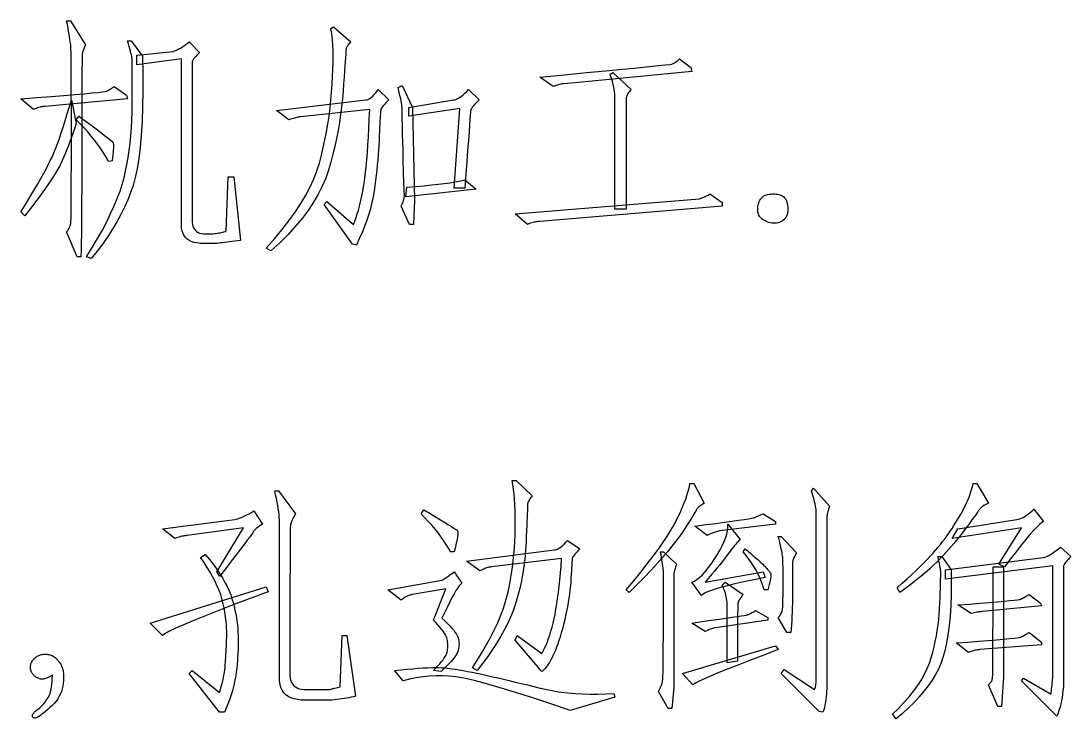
# Model space of a CAD drawing. Extents: x 0 to 420, y 0 to 297.
# Drawn here: x 263.55 to 282.97, y 102.24 to 115.15 of the extents above; entities that cross this region are included whole.
import ezdxf

# ---------------------------------------------------------------- set-up
doc = ezdxf.new("R2010")
doc.units = 0

msp = doc.modelspace()

# ---------------------------------------------------------------- linework, layer by layer
at = {"color": 7, "lineweight": 25}
for points in [[(264.473, 111.413), (264.475, 111.444), (264.476, 111.503), (264.478, 111.591), (264.479, 111.709), (264.48, 111.855), (264.481, 112.03), (264.481, 112.235), (264.482, 112.468), (264.482, 112.73), (264.482, 113.022), (264.482, 113.314), (264.482, 113.577), (264.481, 113.813), (264.481, 114.02), (264.48, 114.199), (264.479, 114.351), (264.478, 114.474), (264.476, 114.569), (264.475, 114.635), (264.473, 114.674), (264.471, 114.701), (264.467, 114.732), (264.462, 114.768), (264.456, 114.809), (264.449, 114.854), (264.44, 114.904), (264.431, 114.958), (264.42, 115.017), (264.408, 115.081), (264.394, 115.149), (264.464, 115.149), (264.746, 114.709), (264.736, 114.689), (264.726, 114.669), (264.718, 114.65), (264.71, 114.632), (264.704, 114.615), (264.698, 114.599), (264.693, 114.583), (264.689, 114.569), (264.686, 114.555), (264.684, 114.542), (264.682, 114.515), (264.681, 114.457), (264.68, 114.369), (264.678, 114.251), (264.677, 114.103), (264.677, 113.924), (264.676, 113.715), (264.676, 113.476), (264.675, 113.207), (264.675, 112.908), (264.675, 112.603), (264.675, 112.319), (264.674, 112.056), (264.672, 111.813), (264.671, 111.591), (264.669, 111.39), (264.667, 111.209), (264.664, 111.048), (264.661, 110.909), (264.658, 110.789), (264.587, 110.789), (264.394, 111.246), (264.408, 111.264), (264.42, 111.281), (264.431, 111.298), (264.44, 111.315), (264.449, 111.332), (264.456, 111.349), (264.462, 111.365), (264.467, 111.381), (264.471, 111.397)], [(268.173, 110.895), (268.085, 110.948), (268.238, 111.118), (268.378, 111.286), (268.506, 111.451), (268.623, 111.613), (268.727, 111.772), (268.82, 111.927), (268.9, 112.08), (268.969, 112.23), (269.025, 112.377), (269.07, 112.521), (269.107, 112.664), (269.141, 112.807), (269.172, 112.951), (269.201, 113.096), (269.226, 113.241), (269.248, 113.388), (269.267, 113.535), (269.284, 113.682), (269.297, 113.831), (269.307, 113.98), (269.315, 114.125), (269.32, 114.26), (269.323, 114.386), (269.324, 114.503), (269.323, 114.61), (269.319, 114.709), (269.313, 114.797), (269.304, 114.877), (269.294, 114.947), (269.281, 115.008), (269.333, 115.043), (269.65, 114.762), (269.633, 114.745), (269.618, 114.728), (269.605, 114.712), (269.594, 114.697), (269.584, 114.683), (269.576, 114.669), (269.57, 114.656), (269.566, 114.644), (269.563, 114.632), (269.562, 114.621), (269.561, 114.604), (269.56, 114.574), (269.557, 114.53), (269.554, 114.472), (269.549, 114.402), (269.543, 114.318), (269.536, 114.22), (269.528, 114.109), (269.519, 113.985), (269.509, 113.848), (269.497, 113.704), (269.482, 113.559), (269.463, 113.414), (269.44, 113.269), (269.415, 113.123), (269.386, 112.977), (269.354, 112.83), (269.318, 112.684), (269.279, 112.536), (269.237, 112.389), (269.187, 112.241), (269.124, 112.093), (269.049, 111.944), (268.961, 111.796), (268.861, 111.646), (268.749, 111.497), (268.623, 111.347), (268.486, 111.196), (268.336, 111.046)], [(265.625, 112.108), (265.579, 111.974), (265.526, 111.84), (265.466, 111.705), (265.4, 111.571), (265.326, 111.435), (265.245, 111.3), (265.157, 111.164), (265.062, 111.028), (264.96, 110.891), (264.851, 110.754), (264.763, 110.789), (264.868, 110.959), (264.965, 111.123), (265.055, 111.282), (265.136, 111.436), (265.209, 111.585), (265.275, 111.728), (265.332, 111.866), (265.382, 111.999), (265.424, 112.126), (265.458, 112.248), (265.486, 112.37), (265.511, 112.494), (265.534, 112.623), (265.553, 112.755), (265.57, 112.89), (265.583, 113.029), (265.593, 113.171), (265.601, 113.317), (265.605, 113.466), (265.607, 113.619), (265.607, 113.767), (265.607, 113.9), (265.607, 114.019), (265.607, 114.123), (265.607, 114.213), (265.607, 114.288), (265.607, 114.349), (265.607, 114.396), (265.607, 114.428), (265.607, 114.446), (265.606, 114.458), (265.603, 114.476), (265.599, 114.498), (265.593, 114.524), (265.585, 114.555), (265.575, 114.591), (265.564, 114.631), (265.551, 114.676), (265.536, 114.726), (265.519, 114.78), (265.589, 114.78), (265.8, 114.498), (265.805, 114.164), (265.805, 113.851), (265.799, 113.56), (265.789, 113.289), (265.774, 113.039), (265.754, 112.811), (265.729, 112.603), (265.699, 112.417), (265.664, 112.252)], [(265.695, 114.34), (265.695, 114.516), (266.363, 114.586), (266.388, 114.594), (266.414, 114.604), (266.441, 114.617), (266.47, 114.631), (266.499, 114.648), (266.529, 114.666), (266.561, 114.687), (266.593, 114.71), (266.627, 114.735), (266.662, 114.762), (266.855, 114.569), (266.828, 114.541), (266.804, 114.516), (266.783, 114.493), (266.765, 114.472), (266.75, 114.452), (266.737, 114.435), (266.727, 114.419), (266.72, 114.406), (266.716, 114.394), (266.714, 114.384), (266.714, 114.347), (266.714, 114.252), (266.714, 114.099), (266.714, 113.889), (266.714, 113.622), (266.714, 113.297), (266.714, 112.914), (266.714, 112.474), (266.714, 111.977), (266.714, 111.422), (266.72, 111.385), (266.728, 111.352), (266.741, 111.322), (266.757, 111.296), (266.776, 111.273), (266.799, 111.253), (266.825, 111.238), (266.855, 111.225), (266.888, 111.216), (266.925, 111.211), (267.101, 111.211), (267.129, 111.215), (267.156, 111.219), (267.182, 111.223), (267.208, 111.228), (267.233, 111.233), (267.257, 111.239), (267.281, 111.244), (267.304, 111.251), (267.326, 111.257), (267.347, 111.264), (267.382, 112.266), (267.488, 112.266), (267.611, 111.088), (267.556, 111.081), (267.503, 111.075), (267.453, 111.069), (267.406, 111.063), (267.36, 111.057), (267.318, 111.052), (267.277, 111.048), (267.24, 111.043), (267.204, 111.039), (267.171, 111.035), (266.873, 111.035), (266.809, 111.042), (266.752, 111.053), (266.701, 111.07), (266.656, 111.092), (266.618, 111.119), (266.586, 111.151), (266.56, 111.189), (266.541, 111.232), (266.528, 111.281), (266.521, 111.334), (266.521, 114.446)], [(273.148, 114.112), (273.603, 114.155), (274.01, 114.194), (274.371, 114.229), (274.685, 114.259), (274.952, 114.285), (275.172, 114.307), (275.345, 114.324), (275.471, 114.337), (275.55, 114.345), (275.583, 114.349), (275.592, 114.351), (275.603, 114.356), (275.614, 114.361), (275.628, 114.369), (275.642, 114.377), (275.657, 114.388), (275.674, 114.4), (275.692, 114.414), (275.711, 114.429), (275.732, 114.446), (275.943, 114.287), (275.96, 114.217), (273.605, 113.989), (273.59, 113.988), (273.574, 113.986), (273.556, 113.984), (273.537, 113.98), (273.517, 113.975), (273.495, 113.97), (273.472, 113.963), (273.447, 113.955), (273.421, 113.946), (273.394, 113.936)], [(274.537, 111.668), (274.537, 113.76), (274.533, 113.802), (274.527, 113.844), (274.521, 113.885), (274.514, 113.926), (274.506, 113.967), (274.497, 114.007), (274.486, 114.047), (274.475, 114.086), (274.462, 114.125), (274.449, 114.164), (274.501, 114.199), (274.835, 113.883), (274.819, 113.863), (274.804, 113.843), (274.791, 113.825), (274.779, 113.807), (274.77, 113.791), (274.762, 113.776), (274.755, 113.761), (274.751, 113.748), (274.748, 113.736), (274.748, 113.725), (274.748, 113.695), (274.748, 113.626), (274.748, 113.518), (274.748, 113.371), (274.748, 113.184), (274.748, 112.959), (274.748, 112.695), (274.748, 112.392), (274.748, 112.05), (274.748, 111.668)], [(265.501, 113.778), (265.519, 113.707), (263.99, 113.567), (263.975, 113.566), (263.959, 113.565), (263.941, 113.562), (263.922, 113.558), (263.902, 113.553), (263.88, 113.548), (263.857, 113.541), (263.832, 113.533), (263.806, 113.524), (263.779, 113.514), (263.55, 113.707), (263.845, 113.731), (264.109, 113.752), (264.342, 113.772), (264.546, 113.789), (264.719, 113.804), (264.862, 113.817), (264.975, 113.828), (265.058, 113.837), (265.11, 113.843), (265.132, 113.848), (265.14, 113.852), (265.149, 113.857), (265.16, 113.863), (265.172, 113.87), (265.185, 113.879), (265.2, 113.888), (265.216, 113.898), (265.234, 113.91), (265.253, 113.922), (265.273, 113.936)], [(269.703, 111.387), (269.727, 111.448), (269.75, 111.513), (269.772, 111.581), (269.793, 111.651), (269.812, 111.725), (269.831, 111.803), (269.849, 111.883), (269.866, 111.966), (269.881, 112.053), (269.896, 112.143), (269.91, 112.239), (269.923, 112.344), (269.935, 112.458), (269.947, 112.582), (269.958, 112.714), (269.968, 112.856), (269.977, 113.007), (269.986, 113.167), (269.994, 113.336), (270.001, 113.514), (268.718, 113.373), (268.703, 113.373), (268.687, 113.371), (268.67, 113.369), (268.651, 113.365), (268.63, 113.36), (268.609, 113.354), (268.585, 113.347), (268.561, 113.34), (268.535, 113.331), (268.507, 113.321), (268.279, 113.496), (269.931, 113.69), (269.949, 113.692), (269.968, 113.697), (269.989, 113.707), (270.01, 113.721), (270.032, 113.738), (270.056, 113.759), (270.08, 113.784), (270.106, 113.813), (270.132, 113.846), (270.16, 113.883), (270.353, 113.69), (270.326, 113.662), (270.302, 113.637), (270.281, 113.613), (270.262, 113.591), (270.245, 113.571), (270.232, 113.553), (270.221, 113.536), (270.212, 113.521), (270.207, 113.508), (270.204, 113.496), (270.202, 113.482), (270.2, 113.461), (270.198, 113.432), (270.195, 113.395), (270.193, 113.351), (270.19, 113.3), (270.187, 113.242), (270.184, 113.176), (270.181, 113.102), (270.177, 113.022), (270.173, 112.937), (270.168, 112.85), (270.163, 112.762), (270.156, 112.672), (270.149, 112.58), (270.14, 112.487), (270.131, 112.392), (270.121, 112.296), (270.11, 112.198), (270.098, 112.099), (270.084, 111.998), (270.065, 111.895), (270.041, 111.79), (270.014, 111.683), (269.982, 111.574), (269.945, 111.463), (269.904, 111.35), (269.859, 111.235), (269.809, 111.119), (269.755, 111), (269.685, 111.018), (269.158, 111.756), (269.21, 111.809)], [(270.81, 111.387), (270.74, 111.387), (270.582, 111.721), (270.595, 111.749), (270.607, 111.775), (270.617, 111.801), (270.625, 111.826), (270.632, 111.851), (270.637, 111.874), (270.641, 111.896), (270.643, 111.918), (270.644, 111.939), (270.643, 111.958), (270.641, 111.984), (270.639, 112.022), (270.637, 112.072), (270.635, 112.135), (270.632, 112.211), (270.629, 112.299), (270.626, 112.399), (270.623, 112.512), (270.62, 112.638), (270.617, 112.776), (270.613, 112.913), (270.61, 113.037), (270.608, 113.148), (270.605, 113.245), (270.604, 113.329), (270.602, 113.4), (270.601, 113.457), (270.6, 113.501), (270.599, 113.532), (270.599, 113.549), (270.598, 113.562), (270.596, 113.581), (270.593, 113.604), (270.588, 113.633), (270.582, 113.668), (270.574, 113.707), (270.565, 113.752), (270.554, 113.802), (270.542, 113.858), (270.529, 113.918), (270.599, 113.953), (270.792, 113.549), (270.828, 111.826)], [(270.722, 113.391), (270.722, 113.549), (271.548, 113.69), (271.57, 113.692), (271.593, 113.697), (271.618, 113.707), (271.644, 113.721), (271.671, 113.738), (271.7, 113.759), (271.73, 113.784), (271.762, 113.813), (271.795, 113.846), (271.83, 113.883), (272.023, 113.69), (271.993, 113.659), (271.966, 113.631), (271.942, 113.604), (271.922, 113.58), (271.904, 113.558), (271.89, 113.538), (271.879, 113.52), (271.871, 113.504), (271.866, 113.49), (271.865, 113.479), (271.864, 113.455), (271.861, 113.405), (271.855, 113.328), (271.848, 113.226), (271.838, 113.096), (271.827, 112.941), (271.813, 112.759), (271.797, 112.551), (271.779, 112.316), (271.759, 112.055), (271.566, 112.055), (271.671, 113.532)], [(264.57, 113.25), (264.539, 113.157), (264.508, 113.069), (264.478, 112.984), (264.449, 112.904), (264.42, 112.828), (264.393, 112.757), (264.366, 112.689), (264.339, 112.626), (264.314, 112.567), (264.289, 112.512), (264.26, 112.455), (264.222, 112.389), (264.177, 112.314), (264.123, 112.231), (264.06, 112.138), (263.989, 112.037), (263.91, 111.928), (263.822, 111.809), (263.725, 111.681), (263.621, 111.545), (263.55, 111.616), (263.635, 111.756), (263.714, 111.887), (263.787, 112.011), (263.854, 112.126), (263.915, 112.233), (263.97, 112.332), (264.019, 112.422), (264.062, 112.504), (264.099, 112.578), (264.13, 112.644), (264.159, 112.71), (264.189, 112.784), (264.221, 112.867), (264.254, 112.959), (264.289, 113.059), (264.324, 113.168), (264.362, 113.286), (264.4, 113.412), (264.44, 113.546), (264.482, 113.69)], [(264.623, 113.391), (264.74, 113.304), (264.845, 113.225), (264.938, 113.155), (265.019, 113.093), (265.088, 113.039), (265.146, 112.994), (265.191, 112.958), (265.224, 112.93), (265.246, 112.91), (265.255, 112.899), (265.258, 112.889), (265.26, 112.874), (265.261, 112.854), (265.261, 112.828), (265.26, 112.798), (265.257, 112.762), (265.254, 112.72), (265.25, 112.674), (265.244, 112.622), (265.238, 112.565), (265.167, 112.547), (265.124, 112.628), (265.076, 112.707), (265.025, 112.787), (264.971, 112.865), (264.913, 112.943), (264.851, 113.02), (264.786, 113.096), (264.717, 113.172), (264.645, 113.246), (264.57, 113.321)], [(270.687, 112.073), (270.853, 112.087), (271.006, 112.101), (271.145, 112.115), (271.272, 112.129), (271.386, 112.143), (271.486, 112.157), (271.574, 112.171), (271.649, 112.185), (271.711, 112.199), (271.759, 112.213), (271.97, 112.037), (270.669, 111.897)], [(276.523, 111.721), (273.148, 111.44), (273.13, 111.439), (273.111, 111.438), (273.09, 111.435), (273.069, 111.431), (273.047, 111.427), (273.023, 111.421), (272.999, 111.414), (272.974, 111.406), (272.947, 111.397), (272.919, 111.387), (272.691, 111.58), (276.101, 111.862), (276.116, 111.866), (276.131, 111.871), (276.148, 111.877), (276.166, 111.884), (276.185, 111.892), (276.204, 111.902), (276.225, 111.912), (276.247, 111.923), (276.27, 111.936), (276.294, 111.949), (276.523, 111.791)], [(277.613, 111.44), (277.585, 111.427), (277.556, 111.418), (277.527, 111.411), (277.497, 111.407), (277.468, 111.407), (277.438, 111.409), (277.407, 111.415), (277.377, 111.423), (277.345, 111.434), (277.314, 111.449), (277.284, 111.465), (277.258, 111.484), (277.236, 111.505), (277.217, 111.529), (277.202, 111.554), (277.191, 111.581), (277.183, 111.611), (277.179, 111.643), (277.179, 111.676), (277.182, 111.712), (277.188, 111.748), (277.197, 111.78), (277.207, 111.809), (277.22, 111.836), (277.235, 111.859), (277.252, 111.88), (277.271, 111.897), (277.292, 111.912), (277.315, 111.923), (277.34, 111.932), (277.367, 111.938), (277.393, 111.943), (277.419, 111.947), (277.444, 111.949), (277.47, 111.949), (277.495, 111.949), (277.521, 111.947), (277.546, 111.943), (277.571, 111.938), (277.595, 111.932), (277.619, 111.923), (277.64, 111.912), (277.66, 111.897), (277.677, 111.878), (277.692, 111.857), (277.705, 111.833), (277.716, 111.805), (277.725, 111.774), (277.731, 111.74), (277.736, 111.703), (277.738, 111.666), (277.737, 111.631), (277.732, 111.598), (277.725, 111.568), (277.714, 111.541), (277.7, 111.516), (277.683, 111.493), (277.663, 111.473), (277.639, 111.455)], [(271.988, 103.133), (271.9, 103.186), (271.995, 103.332), (272.083, 103.474), (272.164, 103.612), (272.237, 103.747), (272.304, 103.878), (272.364, 104.005), (272.417, 104.129), (272.462, 104.249), (272.501, 104.365), (272.533, 104.478), (272.56, 104.589), (272.584, 104.702), (272.606, 104.816), (272.626, 104.931), (272.643, 105.047), (272.657, 105.164), (272.669, 105.283), (272.679, 105.403), (272.686, 105.524), (272.691, 105.647), (272.694, 105.768), (272.694, 105.884), (272.694, 105.995), (272.691, 106.102), (272.687, 106.205), (272.68, 106.303), (272.672, 106.396), (272.663, 106.485), (272.651, 106.569), (272.638, 106.649), (272.708, 106.649), (273.007, 106.367), (272.991, 106.347), (272.976, 106.326), (272.962, 106.307), (272.951, 106.287), (272.941, 106.269), (272.934, 106.25), (272.927, 106.233), (272.923, 106.216), (272.92, 106.199), (272.919, 106.183), (272.919, 106.162), (272.918, 106.13), (272.917, 106.088), (272.915, 106.035), (272.913, 105.972), (272.91, 105.898), (272.907, 105.814), (272.903, 105.719), (272.898, 105.613), (272.893, 105.497), (272.886, 105.377), (272.877, 105.257), (272.864, 105.139), (272.848, 105.022), (272.829, 104.906), (272.808, 104.792), (272.783, 104.678), (272.755, 104.566), (272.725, 104.456), (272.691, 104.346), (272.652, 104.236), (272.607, 104.123), (272.554, 104.008), (272.494, 103.89), (272.427, 103.77), (272.353, 103.648), (272.273, 103.523), (272.185, 103.395), (272.09, 103.265)], [(269.263, 102.782), (269.275, 102.785), (269.288, 102.789), (269.303, 102.794), (269.319, 102.798), (269.338, 102.803), (269.358, 102.809), (269.38, 102.815), (269.404, 102.821), (269.429, 102.827), (269.457, 102.834), (269.492, 103.783), (269.58, 103.783), (269.738, 102.658), (269.699, 102.648), (269.658, 102.639), (269.617, 102.63), (269.575, 102.622), (269.531, 102.615), (269.487, 102.608), (269.441, 102.602), (269.395, 102.597), (269.347, 102.592), (269.298, 102.588), (268.736, 102.588), (268.665, 102.595), (268.602, 102.608), (268.544, 102.627), (268.494, 102.653), (268.45, 102.685), (268.413, 102.723), (268.383, 102.768), (268.359, 102.819), (268.342, 102.876), (268.332, 102.94), (268.332, 105.875), (268.331, 105.919), (268.328, 105.966), (268.324, 106.016), (268.317, 106.069), (268.31, 106.126), (268.3, 106.185), (268.288, 106.248), (268.275, 106.314), (268.26, 106.383), (268.244, 106.455), (268.314, 106.455), (268.63, 106.033), (268.614, 106.006), (268.598, 105.98), (268.585, 105.955), (268.573, 105.931), (268.562, 105.908), (268.553, 105.887), (268.546, 105.867), (268.54, 105.848), (268.536, 105.83), (268.534, 105.814), (268.532, 105.772), (268.531, 105.677), (268.529, 105.53), (268.528, 105.33), (268.527, 105.078), (268.526, 104.773), (268.526, 104.415), (268.525, 104.005), (268.525, 103.543), (268.525, 103.028), (268.531, 102.984), (268.541, 102.945), (268.556, 102.909), (268.576, 102.879), (268.6, 102.852), (268.628, 102.829), (268.661, 102.811), (268.699, 102.797), (268.742, 102.787), (268.789, 102.782)], [(276.189, 106.227), (276.165, 106.213), (276.144, 106.2), (276.125, 106.187), (276.107, 106.175), (276.092, 106.163), (276.079, 106.152), (276.068, 106.141), (276.06, 106.131), (276.053, 106.122), (276.048, 106.113), (276.043, 106.1), (276.032, 106.082), (276.017, 106.056), (275.998, 106.024), (275.974, 105.985), (275.945, 105.94), (275.912, 105.887), (275.874, 105.829), (275.832, 105.763), (275.785, 105.691), (275.731, 105.612), (275.667, 105.525), (275.593, 105.432), (275.509, 105.331), (275.416, 105.223), (275.312, 105.107), (275.199, 104.985), (275.076, 104.855), (274.943, 104.719), (274.8, 104.574), (274.748, 104.627), (274.887, 104.795), (275.015, 104.955), (275.134, 105.105), (275.243, 105.247), (275.341, 105.381), (275.429, 105.506), (275.507, 105.622), (275.574, 105.73), (275.632, 105.829), (275.679, 105.919), (275.72, 106.004), (275.757, 106.084), (275.79, 106.161), (275.82, 106.234), (275.846, 106.304), (275.869, 106.37), (275.888, 106.432), (275.904, 106.49), (275.917, 106.545), (275.925, 106.596), (275.996, 106.596)], [(278.228, 102.782), (278.235, 102.797), (278.241, 102.814), (278.246, 102.833), (278.251, 102.855), (278.254, 102.878), (278.258, 102.904), (278.26, 102.932), (278.262, 102.962), (278.263, 102.994), (278.263, 103.028), (278.263, 106.069), (278.259, 106.104), (278.254, 106.14), (278.248, 106.177), (278.241, 106.215), (278.232, 106.253), (278.223, 106.292), (278.213, 106.332), (278.201, 106.372), (278.189, 106.414), (278.175, 106.455), (278.21, 106.508), (278.509, 106.174), (278.499, 106.147), (278.49, 106.12), (278.482, 106.094), (278.476, 106.07), (278.47, 106.047), (278.465, 106.024), (278.461, 106.003), (278.459, 105.983), (278.457, 105.964), (278.457, 105.946), (278.457, 105.899), (278.457, 105.794), (278.457, 105.63), (278.457, 105.408), (278.457, 105.128), (278.457, 104.79), (278.457, 104.393), (278.457, 103.937), (278.457, 103.424), (278.457, 102.852), (278.456, 102.799), (278.454, 102.748), (278.45, 102.697), (278.445, 102.647), (278.439, 102.597), (278.431, 102.548), (278.422, 102.5), (278.412, 102.452), (278.4, 102.406), (278.386, 102.36), (278.316, 102.377), (277.613, 103.08), (277.666, 103.151)], [(279.81, 104.574), (279.757, 104.662), (279.853, 104.748), (279.943, 104.831), (280.028, 104.909), (280.107, 104.984), (280.181, 105.056), (280.25, 105.123), (280.313, 105.187), (280.37, 105.247), (280.423, 105.304), (280.469, 105.357), (280.513, 105.409), (280.557, 105.463), (280.6, 105.518), (280.644, 105.576), (280.687, 105.636), (280.73, 105.697), (280.773, 105.761), (280.815, 105.826), (280.858, 105.894), (280.9, 105.963), (280.941, 106.033), (280.978, 106.101), (281.012, 106.168), (281.043, 106.233), (281.071, 106.297), (281.096, 106.36), (281.118, 106.421), (281.136, 106.481), (281.151, 106.539), (281.164, 106.596), (281.234, 106.596), (281.445, 106.227), (281.421, 106.216), (281.399, 106.206), (281.379, 106.195), (281.36, 106.185), (281.344, 106.174), (281.329, 106.164), (281.316, 106.153), (281.304, 106.142), (281.295, 106.132), (281.287, 106.121), (281.278, 106.109), (281.266, 106.092), (281.251, 106.071), (281.233, 106.045), (281.212, 106.016), (281.187, 105.982), (281.16, 105.944), (281.129, 105.902), (281.095, 105.856), (281.058, 105.805), (281.019, 105.752), (280.978, 105.699), (280.937, 105.645), (280.894, 105.591), (280.849, 105.537), (280.804, 105.482), (280.757, 105.427), (280.709, 105.372), (280.66, 105.316), (280.61, 105.26), (280.556, 105.203), (280.496, 105.143), (280.431, 105.08), (280.36, 105.015), (280.282, 104.948), (280.2, 104.878), (280.111, 104.806), (280.016, 104.731), (279.916, 104.654)], [(266.169, 105.752), (267.505, 105.928), (267.531, 105.933), (267.559, 105.94), (267.589, 105.95), (267.621, 105.962), (267.655, 105.976), (267.691, 105.993), (267.729, 106.013), (267.77, 106.035), (267.812, 106.059), (267.857, 106.086), (268.015, 105.84), (267.988, 105.823), (267.963, 105.806), (267.941, 105.791), (267.921, 105.775), (267.903, 105.761), (267.888, 105.747), (267.874, 105.734), (267.863, 105.722), (267.855, 105.71), (267.848, 105.699), (267.837, 105.682), (267.815, 105.65), (267.781, 105.603), (267.736, 105.542), (267.679, 105.467), (267.611, 105.377), (267.531, 105.273), (267.44, 105.154), (267.338, 105.021), (267.224, 104.873), (267.171, 104.961), (267.664, 105.77), (266.626, 105.629), (266.608, 105.629), (266.589, 105.627), (266.569, 105.624), (266.548, 105.621), (266.525, 105.616), (266.502, 105.61), (266.478, 105.603), (266.452, 105.595), (266.426, 105.586), (266.398, 105.576)], [(271.496, 105.33), (271.459, 105.397), (271.418, 105.465), (271.373, 105.534), (271.324, 105.603), (271.271, 105.673), (271.215, 105.744), (271.155, 105.815), (271.091, 105.887), (271.023, 105.96), (270.951, 106.033), (271.003, 106.104), (271.117, 106.037), (271.22, 105.976), (271.311, 105.921), (271.39, 105.873), (271.458, 105.831), (271.515, 105.796), (271.56, 105.767), (271.594, 105.744), (271.616, 105.727), (271.627, 105.717), (271.632, 105.707), (271.633, 105.69), (271.633, 105.668), (271.63, 105.638), (271.625, 105.603), (271.618, 105.561), (271.608, 105.513), (271.596, 105.458), (271.582, 105.397), (271.566, 105.33)], [(281.638, 105.102), (282.06, 105.77), (280.777, 105.576), (280.882, 105.752), (281.972, 105.928), (282.001, 105.933), (282.03, 105.941), (282.06, 105.953), (282.09, 105.967), (282.122, 105.985), (282.154, 106.006), (282.186, 106.03), (282.22, 106.057), (282.254, 106.088), (282.289, 106.121), (282.464, 105.893), (282.432, 105.872), (282.391, 105.837), (282.34, 105.787), (282.282, 105.724), (282.214, 105.647), (282.137, 105.555), (282.052, 105.45), (281.958, 105.33), (281.855, 105.197), (281.744, 105.049)], [(277.507, 105.84), (276.47, 105.717), (276.452, 105.713), (276.433, 105.708), (276.413, 105.702), (276.391, 105.695), (276.369, 105.686), (276.346, 105.677), (276.321, 105.667), (276.296, 105.655), (276.269, 105.643), (276.242, 105.629), (276.013, 105.805), (276.217, 105.832), (276.401, 105.856), (276.563, 105.878), (276.705, 105.898), (276.826, 105.915), (276.927, 105.929), (277.006, 105.942), (277.065, 105.951), (277.103, 105.958), (277.121, 105.963), (277.129, 105.967), (277.138, 105.972), (277.15, 105.977), (277.163, 105.983), (277.178, 105.99), (277.194, 105.997), (277.213, 106.005), (277.233, 106.014), (277.255, 106.023), (277.279, 106.033), (277.507, 105.893)], [(276.655, 105.322), (276.627, 105.283), (276.595, 105.24), (276.559, 105.194), (276.52, 105.144), (276.477, 105.091), (276.43, 105.034), (276.38, 104.973), (276.326, 104.908), (276.268, 104.84), (276.207, 104.768), (277.279, 104.961), (277.314, 104.856), (277.109, 104.814), (276.924, 104.775), (276.758, 104.737), (276.611, 104.701), (276.483, 104.667), (276.375, 104.634), (276.287, 104.604), (276.217, 104.574), (276.167, 104.547), (276.136, 104.522), (275.96, 104.768), (275.996, 104.782), (276.034, 104.803), (276.073, 104.83), (276.114, 104.865), (276.156, 104.906), (276.2, 104.955), (276.245, 105.01), (276.292, 105.072), (276.341, 105.14), (276.391, 105.216), (276.439, 105.294), (276.482, 105.368), (276.52, 105.438), (276.551, 105.506), (276.578, 105.57), (276.599, 105.631), (276.614, 105.688), (276.625, 105.742), (276.629, 105.793), (276.628, 105.84), (276.857, 105.559), (276.842, 105.547), (276.826, 105.533), (276.809, 105.515), (276.791, 105.496), (276.771, 105.473), (276.75, 105.448), (276.728, 105.42), (276.705, 105.39), (276.681, 105.357)], [(272.251, 105.049), (272.237, 105.048), (272.221, 105.046), (272.203, 105.043), (272.184, 105.038), (272.164, 105.032), (272.142, 105.024), (272.119, 105.015), (272.094, 105.004), (272.068, 104.992), (272.041, 104.979), (271.794, 105.155), (273.412, 105.366), (273.433, 105.367), (273.455, 105.373), (273.478, 105.381), (273.502, 105.394), (273.526, 105.409), (273.551, 105.429), (273.577, 105.452), (273.603, 105.478), (273.63, 105.508), (273.658, 105.541), (273.886, 105.383), (273.859, 105.356), (273.836, 105.331), (273.815, 105.307), (273.796, 105.286), (273.781, 105.267), (273.768, 105.249), (273.758, 105.234), (273.751, 105.22), (273.747, 105.208), (273.746, 105.199), (273.745, 105.186), (273.745, 105.168), (273.743, 105.142), (273.741, 105.11), (273.739, 105.071), (273.736, 105.026), (273.733, 104.973), (273.729, 104.914), (273.724, 104.849), (273.719, 104.777), (273.713, 104.701), (273.706, 104.624), (273.696, 104.547), (273.685, 104.469), (273.673, 104.39), (273.659, 104.31), (273.644, 104.23), (273.626, 104.149), (273.608, 104.068), (273.587, 103.986), (273.566, 103.905), (273.545, 103.828), (273.523, 103.756), (273.502, 103.688), (273.48, 103.623), (273.458, 103.563), (273.435, 103.506), (273.413, 103.454), (273.39, 103.406), (273.368, 103.362), (273.345, 103.321), (273.324, 103.284), (273.303, 103.251), (273.283, 103.221), (273.264, 103.195), (273.246, 103.172), (273.229, 103.152), (273.213, 103.137), (273.198, 103.124), (273.183, 103.116), (272.691, 103.696), (272.726, 103.783), (273.183, 103.449), (273.211, 103.497), (273.237, 103.548), (273.263, 103.603), (273.287, 103.662), (273.311, 103.724), (273.333, 103.79), (273.354, 103.86), (273.374, 103.933), (273.394, 104.01), (273.412, 104.091), (273.429, 104.177), (273.445, 104.268), (273.461, 104.365), (273.476, 104.468), (273.491, 104.577), (273.504, 104.691), (273.517, 104.812), (273.53, 104.938), (273.541, 105.07), (273.552, 105.207)], [(277.56, 104.117), (277.574, 104.132), (277.586, 104.147), (277.597, 104.162), (277.606, 104.178), (277.615, 104.194), (277.622, 104.211), (277.628, 104.229), (277.633, 104.247), (277.637, 104.265), (277.639, 104.284), (277.641, 104.307), (277.642, 104.335), (277.644, 104.369), (277.645, 104.41), (277.646, 104.456), (277.647, 104.508), (277.647, 104.566), (277.648, 104.63), (277.648, 104.701), (277.648, 104.777), (277.648, 104.853), (277.648, 104.922), (277.647, 104.985), (277.647, 105.042), (277.646, 105.093), (277.645, 105.137), (277.644, 105.175), (277.642, 105.207), (277.641, 105.232), (277.639, 105.251), (277.637, 105.269), (277.633, 105.291), (277.628, 105.317), (277.622, 105.347), (277.615, 105.381), (277.606, 105.419), (277.597, 105.461), (277.586, 105.507), (277.574, 105.557), (277.56, 105.612), (277.613, 105.612), (277.894, 105.313), (277.881, 105.289), (277.869, 105.266), (277.858, 105.245), (277.849, 105.226), (277.841, 105.207), (277.835, 105.19), (277.83, 105.175), (277.827, 105.161), (277.824, 105.148), (277.824, 105.137), (277.824, 105.122), (277.824, 105.1), (277.824, 105.07), (277.824, 105.032), (277.824, 104.985), (277.824, 104.931), (277.824, 104.869), (277.824, 104.799), (277.824, 104.722), (277.824, 104.636), (277.823, 104.547), (277.822, 104.461), (277.821, 104.376), (277.818, 104.293), (277.815, 104.212), (277.811, 104.133), (277.807, 104.056), (277.801, 103.981), (277.795, 103.907), (277.789, 103.836), (277.718, 103.836)], [(266.714, 103.133), (267.224, 102.729), (267.241, 102.785), (267.256, 102.839), (267.271, 102.893), (267.283, 102.945), (267.294, 102.997), (267.304, 103.047), (267.313, 103.097), (267.32, 103.145), (267.325, 103.192), (267.33, 103.239), (267.333, 103.285), (267.336, 103.332), (267.339, 103.38), (267.342, 103.43), (267.345, 103.48), (267.348, 103.532), (267.35, 103.584), (267.352, 103.638), (267.354, 103.693), (267.356, 103.748), (267.357, 103.805), (267.356, 103.864), (267.353, 103.924), (267.349, 103.986), (267.343, 104.049), (267.335, 104.114), (267.325, 104.181), (267.314, 104.249), (267.301, 104.319), (267.286, 104.39), (267.267, 104.463), (267.244, 104.539), (267.215, 104.616), (267.182, 104.696), (267.143, 104.779), (267.099, 104.863), (267.05, 104.95), (266.996, 105.04), (266.937, 105.131), (266.873, 105.225), (266.96, 105.278), (267.035, 105.187), (267.104, 105.099), (267.167, 105.012), (267.225, 104.927), (267.277, 104.845), (267.323, 104.764), (267.364, 104.685), (267.399, 104.608), (267.429, 104.533), (267.453, 104.46), (267.473, 104.389), (267.491, 104.318), (267.507, 104.248), (267.522, 104.179), (267.534, 104.111), (267.544, 104.044), (267.553, 103.977), (267.56, 103.912), (267.564, 103.847), (267.567, 103.783), (267.568, 103.72), (267.568, 103.655), (267.567, 103.59), (267.565, 103.523), (267.562, 103.456), (267.558, 103.388), (267.553, 103.319), (267.547, 103.249), (267.54, 103.178), (267.532, 103.107), (267.522, 103.034), (267.509, 102.962), (267.493, 102.888), (267.475, 102.814), (267.455, 102.74), (267.432, 102.665), (267.406, 102.589), (267.377, 102.513), (267.346, 102.437), (267.312, 102.36), (267.224, 102.36), (266.662, 103.08)], [(275.345, 102.746), (275.355, 102.767), (275.365, 102.787), (275.374, 102.806), (275.382, 102.824), (275.389, 102.841), (275.396, 102.857), (275.402, 102.872), (275.407, 102.887), (275.412, 102.901), (275.416, 102.913), (275.419, 102.935), (275.422, 102.974), (275.424, 103.031), (275.427, 103.106), (275.429, 103.199), (275.43, 103.31), (275.432, 103.439), (275.432, 103.586), (275.433, 103.75), (275.433, 103.933), (275.433, 104.116), (275.433, 104.281), (275.433, 104.429), (275.433, 104.559), (275.433, 104.671), (275.433, 104.766), (275.433, 104.843), (275.433, 104.903), (275.433, 104.945), (275.433, 104.97), (275.433, 104.988), (275.431, 105.01), (275.428, 105.036), (275.425, 105.066), (275.42, 105.1), (275.414, 105.138), (275.407, 105.18), (275.399, 105.226), (275.39, 105.276), (275.38, 105.33), (275.433, 105.33), (275.679, 105.102), (275.669, 105.075), (275.66, 105.049), (275.652, 105.025), (275.645, 105.002), (275.64, 104.981), (275.635, 104.962), (275.631, 104.944), (275.629, 104.927), (275.627, 104.913), (275.626, 104.9), (275.626, 104.868), (275.626, 104.797), (275.626, 104.686), (275.626, 104.537), (275.626, 104.348), (275.626, 104.12), (275.626, 103.853), (275.626, 103.547), (275.626, 103.201), (275.626, 102.817), (275.591, 102.43), (275.521, 102.43)], [(277.296, 104.627), (277.274, 104.701), (277.247, 104.773), (277.217, 104.846), (277.184, 104.917), (277.147, 104.988), (277.107, 105.058), (277.063, 105.127), (277.015, 105.195), (276.964, 105.263), (276.91, 105.33), (276.945, 105.383), (276.999, 105.339), (277.05, 105.297), (277.096, 105.258), (277.139, 105.221), (277.178, 105.188), (277.213, 105.156), (277.244, 105.128), (277.271, 105.102), (277.294, 105.079), (277.314, 105.058), (277.331, 105.039), (277.346, 105.022), (277.36, 105.005), (277.373, 104.99), (277.384, 104.977), (277.394, 104.964), (277.403, 104.953), (277.41, 104.943), (277.415, 104.934), (277.419, 104.926), (277.422, 104.917), (277.423, 104.903), (277.422, 104.884), (277.419, 104.861), (277.415, 104.834), (277.409, 104.802), (277.401, 104.765), (277.391, 104.724), (277.38, 104.678), (277.367, 104.627)], [(282.605, 102.694), (282.608, 102.729), (282.612, 102.763), (282.616, 102.798), (282.619, 102.831), (282.623, 102.865), (282.626, 102.898), (282.63, 102.931), (282.633, 102.964), (282.637, 102.996), (282.64, 103.028), (282.64, 105.067), (280.654, 104.821), (280.654, 104.996), (282.464, 105.225), (282.487, 105.23), (282.511, 105.238), (282.537, 105.25), (282.566, 105.264), (282.596, 105.282), (282.629, 105.303), (282.664, 105.327), (282.701, 105.354), (282.74, 105.385), (282.781, 105.418), (282.974, 105.242), (282.947, 105.215), (282.923, 105.19), (282.902, 105.167), (282.884, 105.145), (282.869, 105.126), (282.856, 105.109), (282.846, 105.093), (282.839, 105.079), (282.835, 105.068), (282.833, 105.058), (282.833, 105.028), (282.833, 104.955), (282.833, 104.839), (282.833, 104.681), (282.833, 104.48), (282.833, 104.236), (282.833, 103.95), (282.833, 103.621), (282.833, 103.249), (282.833, 102.834), (282.826, 102.762), (282.817, 102.694), (282.808, 102.63), (282.797, 102.57), (282.785, 102.513), (282.772, 102.461), (282.758, 102.412), (282.743, 102.367), (282.728, 102.326), (282.71, 102.289), (282.06, 102.94), (282.095, 102.992)], [(280.39, 103.37), (280.417, 103.471), (280.441, 103.571), (280.463, 103.672), (280.483, 103.773), (280.5, 103.874), (280.515, 103.975), (280.527, 104.076), (280.536, 104.178), (280.544, 104.279), (280.548, 104.381), (280.552, 104.479), (280.555, 104.567), (280.557, 104.646), (280.56, 104.716), (280.562, 104.777), (280.563, 104.828), (280.564, 104.871), (280.565, 104.904), (280.566, 104.929), (280.566, 104.944), (280.565, 104.956), (280.564, 104.972), (280.561, 104.993), (280.557, 105.017), (280.553, 105.045), (280.547, 105.077), (280.54, 105.112), (280.532, 105.152), (280.523, 105.195), (280.513, 105.242), (280.583, 105.242), (280.759, 104.996), (280.76, 104.761), (280.757, 104.539), (280.749, 104.331), (280.737, 104.137), (280.72, 103.957), (280.698, 103.791), (280.672, 103.639), (280.641, 103.5), (280.606, 103.376), (280.566, 103.265), (280.52, 103.161), (280.465, 103.058), (280.403, 102.955), (280.332, 102.851), (280.254, 102.749), (280.167, 102.646), (280.073, 102.543), (279.97, 102.441), (279.859, 102.339), (279.74, 102.237), (279.669, 102.324), (279.781, 102.433), (279.884, 102.541), (279.978, 102.647), (280.063, 102.753), (280.14, 102.858), (280.207, 102.963), (280.266, 103.066), (280.316, 103.168), (280.358, 103.27)], [(271.434, 103.713), (271.427, 103.739), (271.415, 103.767), (271.4, 103.796), (271.381, 103.828), (271.357, 103.863), (271.33, 103.899), (271.298, 103.937), (271.263, 103.978), (271.223, 104.02), (271.179, 104.065), (271.408, 104.645), (270.792, 104.539), (270.778, 104.538), (270.762, 104.535), (270.744, 104.53), (270.725, 104.522), (270.705, 104.513), (270.683, 104.501), (270.66, 104.488), (270.635, 104.472), (270.609, 104.454), (270.582, 104.434), (270.335, 104.627), (271.337, 104.803), (271.355, 104.814), (271.375, 104.826), (271.395, 104.839), (271.416, 104.854), (271.438, 104.869), (271.462, 104.885), (271.486, 104.903), (271.512, 104.921), (271.538, 104.941), (271.566, 104.961), (271.707, 104.75), (271.684, 104.731), (271.658, 104.702), (271.629, 104.662), (271.597, 104.612), (271.562, 104.553), (271.523, 104.482), (271.481, 104.402), (271.437, 104.312), (271.389, 104.211), (271.337, 104.1), (271.391, 104.052), (271.44, 104.005), (271.483, 103.961), (271.522, 103.918), (271.555, 103.878), (271.583, 103.839), (271.606, 103.803), (271.624, 103.768), (271.637, 103.735), (271.645, 103.704), (271.649, 103.675), (271.652, 103.646), (271.653, 103.618), (271.652, 103.59), (271.649, 103.564), (271.645, 103.538), (271.639, 103.512), (271.631, 103.488), (271.621, 103.464), (271.61, 103.441), (271.596, 103.417), (271.579, 103.391), (271.558, 103.363), (271.534, 103.334), (271.507, 103.302), (271.476, 103.269), (271.442, 103.233), (271.405, 103.196), (271.364, 103.157), (271.32, 103.116), (271.179, 103.133), (271.223, 103.178), (271.263, 103.22), (271.298, 103.26), (271.33, 103.298), (271.357, 103.333), (271.381, 103.366), (271.4, 103.397), (271.415, 103.426), (271.427, 103.452), (271.434, 103.476), (271.439, 103.499), (271.443, 103.522), (271.445, 103.545), (271.447, 103.569), (271.447, 103.592), (271.447, 103.616), (271.445, 103.64), (271.443, 103.664), (271.439, 103.689)], [(281.445, 102.869), (281.458, 102.88), (281.47, 102.892), (281.481, 102.904), (281.491, 102.917), (281.5, 102.931), (281.507, 102.945), (281.513, 102.96), (281.518, 102.976), (281.522, 102.993), (281.524, 103.01), (281.526, 103.046), (281.527, 103.12), (281.528, 103.23), (281.53, 103.378), (281.531, 103.564), (281.531, 103.786), (281.532, 104.046), (281.532, 104.343), (281.533, 104.677), (281.533, 105.049), (281.726, 105.049), (281.726, 103.01), (281.691, 102.465), (281.621, 102.465)], [(276.91, 104.539), (276.893, 104.519), (276.878, 104.499), (276.864, 104.481), (276.852, 104.463), (276.842, 104.447), (276.833, 104.432), (276.825, 104.418), (276.82, 104.404), (276.816, 104.392), (276.813, 104.381), (276.811, 104.361), (276.81, 104.321), (276.809, 104.262), (276.807, 104.184), (276.806, 104.087), (276.806, 103.97), (276.805, 103.834), (276.805, 103.678), (276.804, 103.503), (276.804, 103.309), (276.611, 103.274), (276.611, 104.399), (276.607, 104.434), (276.602, 104.468), (276.596, 104.501), (276.588, 104.534), (276.58, 104.566), (276.571, 104.597), (276.56, 104.628), (276.549, 104.657), (276.536, 104.687), (276.523, 104.715), (276.576, 104.768)], [(266.169, 103.783), (265.941, 104.012), (268.085, 104.68), (268.121, 104.592), (267.772, 104.461), (267.458, 104.34), (267.177, 104.231), (266.931, 104.134), (266.719, 104.047), (266.541, 103.972), (266.397, 103.908), (266.287, 103.855), (266.211, 103.814)], [(280.882, 104.346), (281.096, 104.363), (281.289, 104.378), (281.459, 104.392), (281.608, 104.405), (281.735, 104.416), (281.84, 104.426), (281.923, 104.435), (281.985, 104.442), (282.025, 104.447), (282.042, 104.451), (282.05, 104.455), (282.06, 104.461), (282.071, 104.467), (282.085, 104.474), (282.1, 104.482), (282.116, 104.492), (282.135, 104.502), (282.155, 104.513), (282.177, 104.526), (282.201, 104.539), (282.412, 104.381), (282.429, 104.328), (281.339, 104.223), (281.325, 104.223), (281.308, 104.222), (281.291, 104.22), (281.272, 104.217), (281.251, 104.214), (281.23, 104.21), (281.206, 104.206), (281.182, 104.2), (281.156, 104.194), (281.128, 104.188)], [(277.367, 104.117), (277.367, 104.065), (276.4, 103.924), (276.388, 103.923), (276.375, 103.921), (276.36, 103.918), (276.344, 103.913), (276.325, 103.907), (276.305, 103.899), (276.283, 103.89), (276.259, 103.879), (276.234, 103.867), (276.207, 103.854), (275.96, 104.012), (276.148, 104.039), (276.316, 104.063), (276.466, 104.085), (276.596, 104.103), (276.708, 104.12), (276.8, 104.133), (276.873, 104.144), (276.928, 104.153), (276.963, 104.158), (276.98, 104.161), (276.988, 104.164), (276.998, 104.167), (277.009, 104.172), (277.022, 104.178), (277.037, 104.186), (277.054, 104.194), (277.072, 104.204), (277.092, 104.215), (277.114, 104.227), (277.138, 104.241)], [(280.847, 103.643), (281.068, 103.66), (281.266, 103.675), (281.442, 103.689), (281.595, 103.702), (281.726, 103.713), (281.834, 103.723), (281.92, 103.731), (281.983, 103.738), (282.024, 103.744), (282.042, 103.748), (282.05, 103.752), (282.06, 103.757), (282.071, 103.764), (282.085, 103.771), (282.1, 103.779), (282.116, 103.788), (282.135, 103.799), (282.155, 103.81), (282.177, 103.823), (282.201, 103.836), (282.429, 103.66), (282.429, 103.608), (281.287, 103.52), (281.272, 103.519), (281.256, 103.518), (281.238, 103.515), (281.219, 103.511), (281.199, 103.507), (281.177, 103.501), (281.154, 103.494), (281.129, 103.486), (281.103, 103.477), (281.076, 103.467)], [(275.978, 102.869), (275.785, 103.08), (277.507, 103.59), (277.56, 103.52), (277.291, 103.418), (277.047, 103.325), (276.827, 103.24), (276.632, 103.163), (276.461, 103.094), (276.316, 103.033), (276.194, 102.98), (276.098, 102.935), (276.025, 102.898)], [(264.13, 103.045), (264.103, 103.029), (264.077, 103.014), (264.052, 103.002), (264.028, 102.992), (264.005, 102.984), (263.984, 102.978), (263.964, 102.974), (263.945, 102.972), (263.927, 102.972), (263.911, 102.975), (263.895, 102.979), (263.88, 102.984), (263.866, 102.989), (263.852, 102.996), (263.838, 103.003), (263.825, 103.012), (263.813, 103.021), (263.801, 103.031), (263.79, 103.042), (263.779, 103.054), (263.769, 103.066), (263.76, 103.079), (263.752, 103.092), (263.745, 103.106), (263.739, 103.12), (263.734, 103.134), (263.731, 103.149), (263.728, 103.164), (263.727, 103.179), (263.726, 103.195), (263.727, 103.21), (263.728, 103.226), (263.731, 103.24), (263.734, 103.255), (263.739, 103.269), (263.745, 103.283), (263.752, 103.297), (263.76, 103.31), (263.769, 103.323), (263.779, 103.335), (263.79, 103.347), (263.801, 103.358), (263.813, 103.369), (263.825, 103.379), (263.838, 103.388), (263.852, 103.396), (263.866, 103.404), (263.88, 103.411), (263.895, 103.418), (263.911, 103.423), (263.927, 103.428), (263.943, 103.432), (263.96, 103.434), (263.977, 103.436), (263.994, 103.436), (264.012, 103.436), (264.03, 103.434), (264.048, 103.432), (264.067, 103.428), (264.086, 103.423), (264.106, 103.417), (264.125, 103.409), (264.144, 103.399), (264.162, 103.387), (264.181, 103.373), (264.199, 103.357), (264.217, 103.339), (264.235, 103.319), (264.253, 103.297), (264.271, 103.274), (264.287, 103.248), (264.302, 103.219), (264.313, 103.188), (264.323, 103.154), (264.33, 103.118), (264.335, 103.079), (264.338, 103.037), (264.339, 102.992), (264.337, 102.945), (264.333, 102.896), (264.325, 102.845), (264.314, 102.796), (264.299, 102.748), (264.28, 102.702), (264.258, 102.656), (264.231, 102.612), (264.201, 102.569), (264.167, 102.527), (264.128, 102.487), (264.086, 102.448), (264.044, 102.411), (264.005, 102.378), (263.97, 102.349), (263.937, 102.324), (263.908, 102.303), (263.883, 102.285), (263.861, 102.272), (263.842, 102.262), (263.826, 102.256), (263.814, 102.254), (263.804, 102.255), (263.795, 102.256), (263.787, 102.258), (263.78, 102.261), (263.774, 102.265), (263.77, 102.27), (263.766, 102.276), (263.763, 102.282), (263.762, 102.29), (263.761, 102.298), (263.762, 102.307), (263.765, 102.317), (263.77, 102.327), (263.777, 102.338), (263.785, 102.349), (263.796, 102.36), (263.809, 102.373), (263.823, 102.385), (263.84, 102.399), (263.858, 102.412), (263.877, 102.427), (263.896, 102.443), (263.915, 102.46), (263.934, 102.478), (263.952, 102.498), (263.971, 102.519), (263.989, 102.541), (264.007, 102.564), (264.025, 102.589), (264.042, 102.615), (264.059, 102.643), (264.074, 102.674), (264.087, 102.709), (264.099, 102.747), (264.108, 102.788), (264.116, 102.833), (264.122, 102.881), (264.127, 102.932), (264.129, 102.987)], [(270.617, 102.94), (270.458, 103.133), (270.578, 103.146), (270.691, 103.158), (270.796, 103.167), (270.894, 103.175), (270.986, 103.181), (271.07, 103.186), (271.148, 103.188), (271.218, 103.189), (271.281, 103.188), (271.337, 103.186), (271.392, 103.181), (271.451, 103.175), (271.515, 103.167), (271.582, 103.158), (271.654, 103.146), (271.73, 103.133), (271.81, 103.118), (271.894, 103.101), (271.983, 103.083), (272.076, 103.063), (272.172, 103.041), (272.271, 103.019), (272.372, 102.996), (272.476, 102.971), (272.583, 102.946), (272.693, 102.92), (272.805, 102.894), (272.919, 102.866), (273.037, 102.837), (273.157, 102.808), (273.28, 102.78), (273.405, 102.756), (273.534, 102.736), (273.666, 102.721), (273.801, 102.709), (273.938, 102.701), (274.079, 102.698), (274.223, 102.698), (274.369, 102.703), (274.519, 102.711), (274.537, 102.641), (273.71, 102.395), (273.461, 102.48), (273.225, 102.559), (273.002, 102.632), (272.794, 102.699), (272.599, 102.76), (272.417, 102.815), (272.25, 102.864), (272.096, 102.907), (271.956, 102.944), (271.83, 102.975), (271.71, 103), (271.59, 103.018), (271.469, 103.031), (271.349, 103.037), (271.228, 103.036), (271.106, 103.03), (270.984, 103.017), (270.862, 102.997), (270.74, 102.972)]]:
    msp.add_lwpolyline(points, close=True, dxfattribs=at)

doc.saveas('drawing.dxf')
